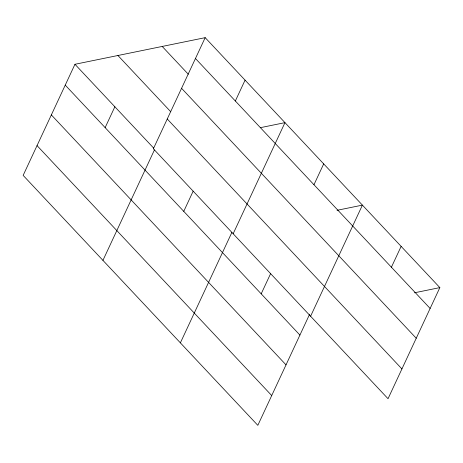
<?xml version="1.0" encoding="UTF-8"?>
<svg xmlns="http://www.w3.org/2000/svg" width="463" height="463" viewBox="0 0 463 463"><rect width="100%" height="100%" fill="white"/><g stroke="black" fill="none" stroke-linecap="round" stroke-linejoin="round"><path stroke-width="0.69" d="M205.178 37.659L153.363 148.773L388.04 398.718L439.85 287.61L205.178 37.659L74.96 64.282L23.15 175.39L257.822 425.341L309.637 314.227M105.136 127.62L114.859 106.774M102.936 260.374L154.445 149.914M183.753 211.354L193.169 191.155M235.349 100.998L245.072 80.151M180.379 342.857L231.888 232.397M233.155 233.751L284.965 122.643L260.31 127.684M261.196 293.831L270.612 273.639M313.966 184.731L323.689 163.885M310.598 316.235L362.407 205.126L337.047 210.306M391.409 267.215L401.132 246.368M414.489 292.79L439.85 287.61M195.455 58.506L430.127 308.456M162.206 46.445L188.308 74.248M181.565 88.294L416.237 338.239M117.932 55.496L170.633 111.624M167.253 118.985L401.93 368.93M74.96 64.282L153.768 148.212M65.242 85.128L299.914 335.073M51.352 114.917L286.024 364.861M37.04 145.608L271.712 395.552"/></g></svg>
